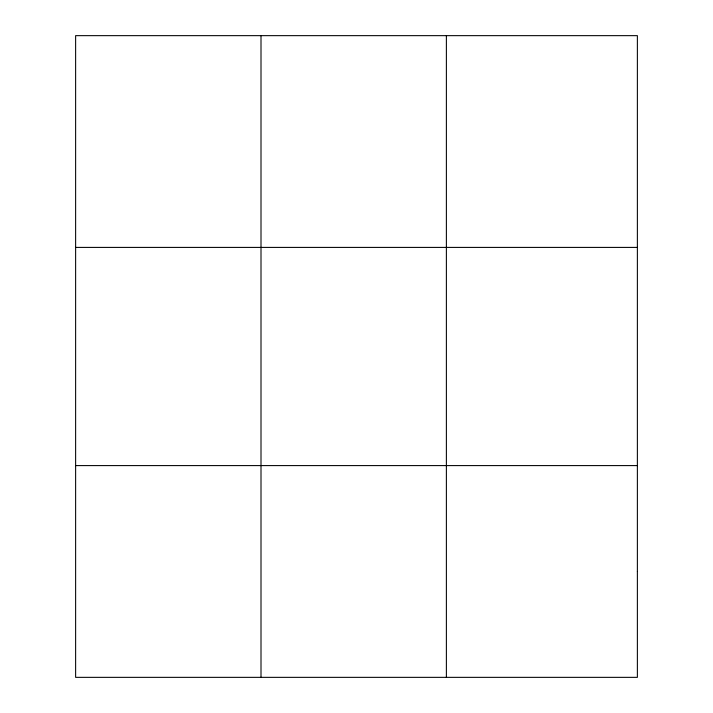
<?xml version="1.0" encoding="UTF-8"?>
<svg xmlns="http://www.w3.org/2000/svg" width="713" height="713" viewBox="0 0 713 713"><rect width="100%" height="100%" fill="white"/><g stroke="black" fill="none" stroke-linecap="round" stroke-linejoin="round"><path stroke-width="1.07" d="M261.003 35.65L261.003 677.35M446.383 35.65L446.383 677.35M75.623 247.411L637.377 247.411M75.623 465.589L637.377 465.589M637.377 571.47L637.377 677.35L75.623 677.35L75.623 35.65L637.377 35.65L637.377 571.47"/></g></svg>
